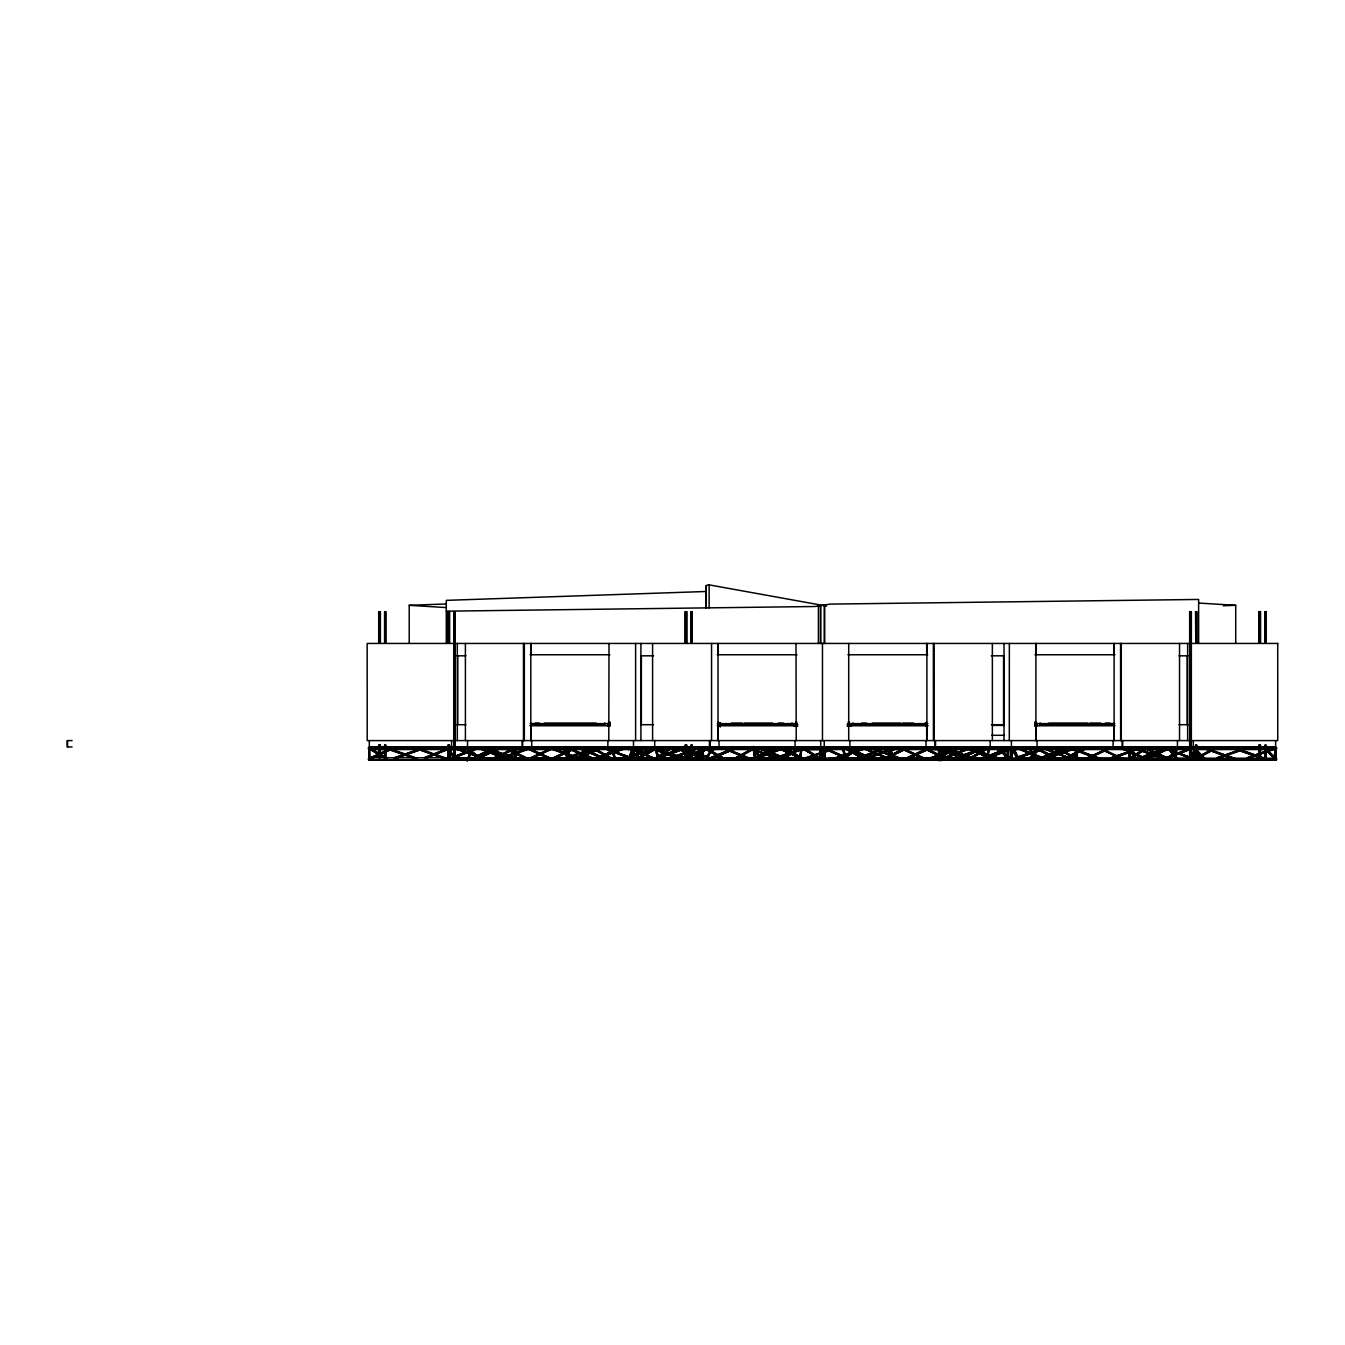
<?xml version="1.0" encoding="UTF-8"?>
<svg xmlns="http://www.w3.org/2000/svg" width="1345" height="1345" viewBox="0 0 1345 1345"><rect width="100%" height="100%" fill="white"/><g stroke="black" fill="none" stroke-linecap="round" stroke-linejoin="round"><path stroke-width="1.5" d="M450.474 748.358L450.34 758.597L450.34 748.005L449.196 748.358M1191.384 747.786L1191.704 748.93L1191.384 747.786L1166.216 757.638M476.483 748.93L475.962 747.803L476.382 748.93L453.87 758.008M1198.445 759.69L1198.412 758.227M1198.445 749.081L1198.412 747.635M446.523 749.081L446.473 747.635M493.127 748.93L492.556 747.786L492.842 748.93M1016.551 757.538C1005.623 726.434 1012.886 782.773 1011.238 747.786C1015.189 782.992 1004.026 725.258 1018.753 758.614M1011.759 747.786C1013.592 783.58 1007.254 723.156 1017.593 758.95M1012.062 748.005L1011.944 759.303L1011.944 748.005L1011.558 748.93M1269.932 748.358L1269.949 749.081M561.823 749.081L568.498 749.535L569.103 747.635C562.109 744.054 557.839 751.603 567.119 749.081L567.119 747.635M755.705 749.535L756.394 747.635C751.721 744.172 744.441 750.359 752.544 749.232M895.904 747.635L889.23 747.181L888.524 749.081C895.518 752.679 899.973 745.164 890.609 747.635L890.844 748.358M888.608 759.69L895.938 760.127L896.005 758.95M1075.815 749.081C1082.826 752.679 1087.096 745.113 1077.799 747.635L1077.799 749.081M1076.303 760.127L1075.58 758.95L1083.129 760.127L1083.196 758.95M720.18 722.753L720.247 727.04M1122.94 749.081L1122.907 747.181M1122.94 759.69C1122.487 757.033 1123.041 760.177 1122.991 758.95L1099.453 748.711M628.384 758.008L605.048 748.358L632.789 758.395L632.284 759.303M605.452 747.786L605.031 748.93M708.832 758.95L708.781 760.127L703.637 758.95M1051.874 756.882L1035.65 748.005L1056.06 757.504M637.126 747.181L636.521 748.711L637.042 747.803L652.308 758.412M637.126 749.535L636.269 748.358L637.345 747.803L637.009 748.913M642.708 747.635L642.708 749.081M642.876 749.081L642.876 747.635M1002.042 747.635L1002.042 749.081M1002.21 749.081L1002.21 747.635M1011.81 747.181L1017.896 747.635L1017.728 749.081L1011.053 749.535L1010.431 747.635C1017.476 744.054 1021.83 751.603 1012.432 749.081L1012.432 747.635M1017.913 758.95L1017.846 760.127L1012.667 758.95M521.658 758.95L521.574 760.127L516.43 758.95M1083.7 749.535L1083.633 747.181L1083.633 749.535M1083.767 748.358L1083.582 749.081M1083.767 758.95L1083.7 760.127M714.851 758.95L714.767 760.127L707.47 758.95M896.745 758.95L896.644 760.127L896.224 758.95M935.918 758.95L935.33 760.127L935.481 757.773M748.476 758.95L748.375 760.127L748.173 758.95M720.012 724.518L720.096 723.173M522.146 760.127C521.709 755.201 522.986 761.673 521.81 758.95M829.226 747.635L829.226 749.081M829.226 759.69L829.226 758.227L1011.457 758.227M829.546 749.081L829.546 747.635M1189.787 747.635L1189.787 749.081M1190.106 749.081L1190.106 747.635M642.019 747.635L642.019 749.081M642.338 749.081L642.338 747.635M1016.416 747.635L1016.416 749.081M1016.736 749.081L1016.736 747.635M1016.416 759.69L1016.416 758.227L1276.758 758.95L1275.901 760.127L369.152 760.127L368.295 758.95L369.152 757.773L1276.523 758.227M628.636 747.181L628.636 749.535M628.518 749.081L628.518 747.635M628.518 759.69L628.518 758.227M714.632 749.081C712.329 751.25 701.619 748.526 707.251 747.635L707.47 748.358M685.967 745.046L685.967 757.538L705.604 747.803L705.974 749.535L705.099 748.358L705.923 747.181L706.646 749.535M714.632 759.69L705.923 760.127L706.125 758.95M930.286 747.635L939.012 747.181L939.6 749.081L930.236 749.535M939.096 749.535L939.096 747.181L939.836 748.358M939.096 760.127L939.23 758.95M1145.436 748.93L1146.007 747.786L1146.226 748.913M1129.733 758.395L1145.906 747.803L1145.688 748.93M1170.621 757.79L1177.901 748.005L1168.418 759.303M705.906 608.125L706.276 585.495L709.134 584.873L826.553 606.074M799.468 748.358L800.494 748.358M973.309 757.403L987.549 748.005L969.19 758.378M701.855 757.185L702.191 751.889M701.855 758.597L703.25 747.786L702.998 757.538M702.174 758.378L702.863 747.786M702.561 758.378L702.544 747.181M702.88 758.597L703.569 748.005M848.359 748.711L871.678 759.521L848.392 748.358L872.232 758.395L871.913 759.521M871.543 759.303L872.232 758.395M901.251 748.93L901.806 747.786L901.486 748.93M561.369 758.95L561.184 760.127M1274.253 758.597C1276.842 724.736 1276.17 783.059 1275.833 747.786L1247.269 757.689M1274.404 757.538L1275.43 747.786L1274.724 757.756M1275.11 756.613L1275.817 747.786L1275.548 757.185M1275.43 756.832L1276.136 748.005L1275.699 759.505L1264.317 748.358L1265.174 747.803L1264.956 748.913M574.18 747.803L574.517 748.913L574.18 747.803L553.888 757.521M451.853 757.773L451.701 760.127L452.458 758.227M775.14 758.109L749.972 748.358L779.394 758.597L779.024 759.521L749.871 748.711M750.325 747.786L749.922 748.93M1193.065 760.127L1193.234 757.773L1192.46 759.69M1193.671 758.95L1193.435 760.127M906.227 748.913L905.706 748.358M516.194 747.635L516.194 749.081L521.641 749.081L521.641 747.635L515.589 747.181L514.967 758.412L514.967 747.786L515.808 757.185M515.471 748.913L516.346 747.82L515.354 758.412L515.37 747.786M515.538 757.723L516.346 747.82M516.665 748.022L515.673 758.614L515.69 748.005L514.647 758.614L514.664 748.005L515.808 748.358M527.375 748.93L527.929 747.786L527.593 748.93M527.711 747.786L551.131 758.395L550.794 759.521M708.781 749.535L708.781 747.181M996.174 748.358L1011.524 759.269L996.763 747.854L996.124 748.862M1011.944 758.597L996.628 747.854M1057.271 748.913L1057.893 747.803L1057.523 748.913M1215.695 748.896L1215.056 747.82L1215.561 748.896M601.131 757.891L580.25 748.93L580.805 747.786L580.452 748.93M580.132 748.711L605.553 758.95L580.586 747.786M802.713 748.913L803.352 747.803L820.921 759.303L802.965 748.913L803.352 747.803M387.242 758.412L369.623 747.803L368.664 748.358L387.141 759.303L368.849 748.694L369.925 748.358M480.014 748.711L506.056 758.95L480.115 748.93L480.669 747.786L480.316 748.93M1061.121 747.635L1061.121 749.081M1061.878 749.081L1061.878 747.635M1061.121 758.227L1061.121 759.69M607.469 747.635L607.469 749.081M608.243 749.081L608.243 747.635M608.243 759.69L608.243 758.227M662.278 747.635L662.278 749.081M663.051 749.081L663.051 747.635M474.936 747.635L474.936 749.081M475.726 749.081L475.726 747.635L453.063 747.181L453.063 749.535M778.906 748.93L779.461 747.786L779.108 748.93M795.45 749.081L795.45 747.635M795.45 759.69L795.45 758.227M778.789 748.711L802.965 759.521L803.318 758.395L802.746 759.521M849.468 747.635L849.468 749.081M850.259 749.081L850.259 747.635M849.468 758.227L849.468 759.69M857.74 748.93L857.202 747.786L845.736 756.243M982.657 749.081L982.657 747.635M1036.676 747.635L1036.676 749.081M1037.466 749.081L1037.466 747.635M1036.676 758.227L1036.676 759.69M670.482 748.93L669.928 747.786L655.553 758.378L655.755 759.521M601.703 757.42L615.186 748.005L602.493 758.345M986.692 758.597L988.894 747.786L988.104 757.185M987.011 758.378L988.508 747.786M987.28 757.756L988.188 748.005M987.398 758.378L988.894 747.786M987.718 758.597L989.214 748.005M799.468 758.597L800.746 749.77M799.771 758.378L801.721 747.786L800.763 757.538M800.174 758.378L801.721 747.786M800.494 758.597L802.04 748.005M723.879 748.93L724.417 747.786L724.064 748.93M723.795 748.711L750.006 759.521L750.359 758.378L749.821 759.521M755.84 758.244L781.949 747.786L782.151 748.711M935.565 749.535L935.75 747.635M935.565 760.127L935.565 757.773M748.375 749.535L748.139 747.181M531.191 747.635L531.191 749.081M532.216 749.081L532.216 747.635M531.191 759.69L531.191 758.227L552.745 748.358L552.072 747.786L552.391 748.93M551.114 749.081L551.114 747.635M552.122 749.081L552.122 747.635M738.321 747.635L738.321 749.081M739.33 749.081L739.33 747.635M906.614 749.081L906.614 747.635M925.511 747.635L925.511 749.081M926.537 749.081L926.537 747.635M926.537 759.69L926.537 758.227M1112.584 747.635L1112.584 749.081M1113.593 749.081L1113.593 747.635M1113.593 759.69L1113.593 758.227M718.533 747.635L718.533 749.081M719.558 749.081L719.558 747.635M718.533 759.69L718.533 758.227L819.374 758.227L818.769 760.127M1092.796 747.635L1092.796 749.081M1093.821 749.081L1093.821 747.635M369.892 757.773L369.337 759.69L370.766 758.95M392.79 748.913L392.202 747.803L392.639 748.913M759.152 748.711L759.757 747.786L759.387 748.93L780.302 757.252M946.342 748.93L946.863 747.786L946.51 748.93M946.275 748.711L973.73 758.95L946.493 748.005M676.905 749.081L676.905 747.635L705.436 758.378M678.014 749.081L678.014 747.635M676.905 758.227L676.905 759.69M1043.955 748.711L1044.544 747.786L1071.461 758.95L1044.006 748.93M567.876 748.93L568.262 747.786L591.632 757.571M567.523 748.358L568.431 747.786L567.523 753.654M885.817 758.008L863.709 748.358L888.087 757.857M1039.13 748.358L1040.324 748.358M597.735 749.081L597.735 747.635M522.263 749.535L522.398 747.181M550.862 748.93L551.299 747.786L580.586 758.95L550.862 748.93L551.265 747.786M580.3 759.521L580.737 758.378M671.458 747.635L671.458 749.081M672.803 749.081L672.803 747.635M712.514 748.913L712.379 747.803L712.884 748.913M1083.532 748.358L1083.7 747.181M1085.18 758.95L1084.608 760.127M561.504 758.95L560.932 760.127L560.815 758.95M748.375 760.127L748.711 758.95M896.375 747.635L896.56 749.535M897.888 758.95L897.317 760.127M1177.564 747.786L1177.312 748.93M531.544 723.627L604.779 724.4L604.779 722.87M719.205 722.87L719.205 724.4L791.986 724.4L791.986 722.87M1165.88 748.358L1193.519 758.614L1193.133 759.521L1167.46 749.417M1193.099 759.521L1193.57 758.395M944.207 757.638L969.358 747.786L969.745 748.93L969.207 747.786L997.822 757.723M1073.663 758.63L1075.815 749.804M1073.966 758.429L1076.101 749.602M1074.352 758.429L1076.925 747.837L1077.412 757.185M1074.689 758.63L1076.538 747.837M1075.176 757.504L1077.261 748.039L1077.295 758.597M941.92 757.185L942.744 747.786L943.198 757.185M702.224 748.913L702.124 747.803L702.611 748.913M1018.014 748.358L1044.14 759.521L1018.014 748.358L1044.544 758.395L1044.241 759.521M1018.064 748.93L1018.484 747.803M628.149 747.635L628.149 749.081M629.948 758.95L629.258 760.127M1071.444 747.786L1071.04 748.93L1071.444 747.786L1100.059 758.378L1099.672 759.521M852.949 722.87L852.949 724.4L925.73 724.4L925.73 722.87M1040.139 722.87L1040.139 724.4L1113.391 723.627M1121.915 749.535L1121.915 747.181L1145.94 758.614L1145.503 759.505L1122.419 748.913L1122.419 747.181M1145.452 759.505L1145.99 758.412M703.401 758.429L685.681 748.039L685.261 748.879L700.98 758.412M824.754 758.614L820.5 747.786L823.997 759.505L824.031 747.786L824.082 748.913L824.384 747.803L848.93 758.395L848.51 759.521M449.499 749.535L449.499 747.181M450.155 749.535L450.155 747.181M450.155 760.127L450.878 758.95M1194.78 749.535L1194.78 747.181M1196.159 758.95L1195.419 760.127M633.293 748.93C630.872 781.546 638.253 724.686 629.107 758.395M472.801 747.786C458.981 781.058 475.104 740.792 472.482 748.93M473.137 748.005L472.868 748.93M569.456 758.95L568.666 760.127M702.544 749.535L703.116 747.635M703.317 758.95L702.544 760.127M1274.623 749.535L1274.623 747.181M1275.867 747.635L1275.312 749.535L1274.589 747.786M1275.312 757.773L1275.867 759.69L1274.287 758.95M369.152 749.535L368.295 748.358L369.152 747.181L1275.901 747.181L1276.758 748.358L1275.901 749.535L369.892 749.535L369.892 747.181L371.371 748.358L370.598 749.535M371.371 758.95L370.598 760.127M657.655 747.635L657.655 749.081M659.504 749.081L659.504 747.635M657.655 758.227L657.655 759.69M515.421 749.535L515.992 747.635M516.211 758.95L515.421 760.127M890.625 758.95L889.818 760.127M965.576 757.638L942.946 749.686L943.03 747.181L936.254 747.635M943.602 759.69L943.82 758.95C943.837 761.001 936.389 761.337 936.086 758.95M1077.816 758.95L1077.026 760.127M1131.027 758.95L1130.22 760.127M561.184 749.535L561.184 747.181M937.448 758.95L938.961 760.127L939.836 758.95M450.508 747.635L450.037 748.93L449.6 747.803L424.364 757.638M628.132 758.21L654.527 748.93L654.696 747.635M656.646 749.081L656.646 747.635M654.696 758.227L654.696 759.69M1194.427 749.081L1194.427 747.635M1194.78 760.127L1194.646 758.95M452.307 747.181L452.307 749.535L470.817 749.165M453.063 760.127L453.887 758.95M871.745 748.93L872.165 747.786L901.537 758.95L871.745 748.93L872.148 747.786M514.832 747.181L513.975 748.358L514.832 749.535L521.457 749.081M569.338 758.95L568.498 760.127L561.722 758.95M702.023 747.181L701.855 749.535M703.401 747.635L703.401 749.081L706.982 749.384M942.895 749.535L943.753 748.358L942.895 747.181M1130.708 749.081L1130.103 747.181L1123.462 747.635M1130.103 760.127L1130.943 758.95M632.705 757.185L631.898 748.358L632.822 747.181M632.503 747.635L632.503 749.081M634.218 749.081L633.596 747.181M634.487 749.081L634.487 747.635M636.034 747.635L636.034 749.081M634.218 759.69L633.596 757.773M634.487 759.69L634.487 758.227M638.034 749.081L638.034 747.635M638.74 758.95L637.883 760.127M821.072 757.773L821.929 758.95L821.072 760.127M823.846 760.127L822.989 758.95L823.846 757.773M824.35 760.127L823.493 758.95L824.35 757.773M825.46 758.95L824.603 760.127M825.964 758.95L825.107 760.127M924.62 748.694L925.242 747.803L924.755 748.913L946.813 758.95L925.125 747.803M946.914 758.412L946.292 759.505L924.637 748.913M1006.901 747.635L1006.901 749.081M1008.666 758.95L1007.809 760.127M1013.138 758.95L1012.281 760.127M1195.839 758.95L1194.982 760.127M527.946 758.412L527.475 759.505L505.434 748.913L506.023 747.803L505.552 748.913M1191.502 757.185L1194.579 748.005L1196.159 748.358L1195.419 747.181M1191.636 757.538L1194.881 747.786L1194.579 758.597M1191.956 757.756L1195.722 748.358L1194.982 747.181M1192.628 756.832L1194.999 749.77M1192.342 757.756L1195.318 748.93M416.9 748.93L417.286 747.786L416.9 748.93L445.161 758.866M416.967 748.711L447.044 759.521L447.448 758.378M1010.801 758.95L1011.238 758.378M514.53 757.185L514.664 748.005M568.347 757.756L568.347 747.786L568.347 748.93M632.738 747.786L633.697 759.521L632.738 747.786L632.335 748.93M824.72 759.303L824.418 747.786L824.418 748.93M821.207 759.303C821.408 734.992 820.887 756.327 820.887 758.378M824.031 759.521L820.921 747.803M889.768 747.786L888.944 757.185M937.213 757.756L942.357 747.786L942.357 758.378M1008.531 748.358L1007.64 747.803L1007.708 748.93M1129.128 757.185L1129.565 747.786L1136.206 758.647M416.9 759.521L417.286 758.378L387.125 747.786L386.721 748.93L416.967 759.303M456.039 747.786L455.636 748.93L482.031 758.21M655.234 748.93L655.637 747.786L656.696 748.358M682.672 747.786L682.268 748.93L686.034 750.258M723.829 759.488L724.467 758.429L723.879 759.488L704.931 748.694L705.604 747.803L724.467 758.429M884.169 748.93L883.631 747.786L884.001 748.93M938.978 748.93L939.382 747.786L965.777 757.067M1204.347 748.93L1204.75 747.786L1234.929 758.378L1234.525 759.521L1204.431 748.711M696.71 748.93L696.34 747.786L696.895 748.93L674.249 758.008M943.518 749.081L936.103 749.081L936.507 747.786L964.55 757.723M629.225 757.538L633.176 748.358M632.352 747.786L633.68 759.521L633.697 747.786M753.099 748.358L754.377 748.358M600.912 748.93L600.374 747.786L600.727 748.93L578.384 758.008M901.318 759.521L901.722 758.378M1193.435 749.535L1193.435 747.181M451.483 747.181L451.483 749.535M658.831 759.303C649.198 724.383 663.253 782.454 656.041 747.786L638.471 757.437M843.231 748.93L842.861 747.786L844.458 755.991M612.21 748.93L611.857 747.786L614.127 757.756M628.804 748.711L629.174 747.803L655.435 758.95L628.804 748.711L629.174 747.803M1164.636 748.93L1164.266 747.786L1164.82 748.93L1142.611 758.008M939.651 748.358L938.507 748.055L938.827 748.862M754.73 748.358L755.89 748.005L760.009 758.614M705.923 747.181L685.95 757.739M939.197 749.081L937.684 749.081L937.684 747.635L930.152 747.181L930.101 749.081L938.272 749.535M939.197 759.69L938.81 758.95M1034.271 757.538L1029.06 747.786L1029.345 748.93M563.605 748.913L564.076 747.803L568.683 758.614M889.381 758.378L889.381 747.786L893.383 757.756M628.418 758.614L633.276 747.786M629.443 758.614L633.983 748.005L634.016 759.303L633.058 748.005L632.974 759.303L632.032 748.005M630.233 757.538L634.117 748.358M1168.132 748.358L1177.194 759.521L1168.217 748.711L1169.276 748.005L1177.884 759.303L1168.284 748.005M1169.276 748.005L1168.637 748.711L1168.586 747.786L1177.884 759.303M467.337 758.95L472.414 747.786M467.488 759.303L472.162 748.711M469.27 757.538L473.272 748.358M734.269 748.005L734.925 748.93L713.153 758.008L734.723 748.93L734.269 748.005L710.698 757.84M705.318 758.378L704.931 759.521L676.585 748.711M478.568 758.193C475.743 758.664 466.059 744.474 468.06 748.93M480.905 758.597L480.131 759.521M1006.817 758.008L999.066 748.022L1006.447 758.008M1017.846 758.21L1044.241 748.93L1044.544 747.786M1071.528 758.597L1070.923 759.521M446.977 748.913L447.515 747.803L447.347 748.913M446.809 748.022L455.938 759.521L456.375 758.614M451.113 760.127L451.264 758.95M1193.822 747.181L1194.226 749.535M786.052 748.93L786.59 747.786L801.805 758.378M972.923 748.358L973.73 747.786L989.096 759.303L973.192 748.93M973.528 748.93L973.73 747.786M1109.81 748.93L1109.238 747.786L1109.591 748.93M593.01 748.93L593.565 747.786L593.313 748.93M657.839 748.711L676.585 759.521L657.991 748.005L677.14 758.378M676.384 759.303L657.991 748.005M845.215 748.93L845.77 747.786L845.517 748.93M1145.94 748.913L1145.755 747.786L1169.175 758.597M1122.957 747.803L1122.47 748.913M1265.275 748.694C1278.086 760.463 1276.371 765.086 1275.43 747.786M1202.867 758.193C1200.009 758.445 1191.72 744.592 1193.402 748.913M696.088 758.614L702.124 747.803M698.072 755.772L701.905 748.711M696.76 758.395L702.51 747.803M698.055 756.848L702.847 748.005M698.189 757.185L702.998 748.358M1063.962 748.93L1063.643 747.786L1064.198 748.93L1043.72 757.891M935.784 758.614L942.307 747.803M936.456 758.395L942.694 747.803L937.599 757.756M936.776 758.614L943.03 748.005L943.064 758.597M688.371 757.739L706.209 748.913L705.503 747.837L704.914 748.896L724.03 759.286M499.886 748.93L499.331 747.786L499.651 748.93M1133.364 755.924L1129.699 747.854M1135.247 758.647L1130.304 748.055M965.34 755.352L982.203 748.358L964.264 757.084M929.328 748.93L928.773 747.786L929.092 748.93M705.368 758.614L712.379 747.803M706.024 758.395L712.749 747.803M706.36 758.614L713.085 748.022M707.285 757.739L713.237 748.358M1147.268 757.79L1169.276 748.358L1149.487 757.891M939.348 759.505L939.062 759.505M953.874 748.896L953.218 747.82L953.588 748.896M1168.334 758.597L1176.909 748.005M1168.62 758.378L1177.194 747.786M1169.326 758.597L1177.901 748.005M1170.335 758.008L1178.052 748.358M1044.544 758.395L1044.006 759.521L1017.93 748.711M709.807 747.181L709.807 749.535M710.311 749.535L710.311 747.181M710.311 760.127L710.311 757.773M1084.104 747.181L1084.608 749.535M522.902 749.535L522.902 747.181M522.902 760.127L522.902 757.773M560.411 747.181L560.411 749.535M747.618 747.181L747.618 749.535M897.317 749.535L897.317 747.181M934.825 747.181L934.825 749.535M934.825 757.773L934.825 760.127M986.944 747.786L987.18 748.93M863.877 748.93L864.263 747.786L835.783 757.723M1028.959 758.378L1039.466 747.786M1029.312 758.378L1039.836 747.786M1030.085 757.992L1038.844 749.333M1031.716 756.882L1038.29 750.258M1030.774 758.193L1038.996 749.686M1099.706 748.022L1099.706 748.913M629.258 749.535L629.258 747.181M669.928 747.786L670.129 748.93M857.202 747.786L857.387 748.93M614.53 747.786L614.715 748.93M719.609 724.4L719.609 722.87M925.31 722.87L925.31 724.4M848.745 748.93L849.065 747.786M709.773 749.535L709.773 747.181M709.773 760.127L709.773 757.773M701.855 747.181L701.417 749.081M567.977 747.181L567.977 749.535M568.666 749.535L568.666 747.181M1035.902 748.93L1036.188 747.786M514.698 747.181L514.698 749.535M755.1 747.181L736.102 757.454M755.823 760.127L756.613 758.95L755.705 760.127L748.93 758.95M942.307 747.181L942.307 749.535M1076.303 747.181L1075.512 748.358L1076.437 747.181L1083.112 747.635M1077.026 749.535L1077.026 747.181M1129.514 747.181L1129.514 749.535M1130.22 749.535L1130.22 747.181M369.236 748.913L369.623 747.803M601.652 757.773L614.867 747.786M604.191 756.243L615.186 748.005M601.82 758.126L614.396 748.711M602.728 758.126L615.354 748.358M820.753 758.412C819.475 764.397 820.786 731.848 820.063 757.185M818.769 749.535L818.769 747.181M655.906 758.378L670.281 747.786M657.033 758.126L670.6 748.005M657.974 757.773L670.768 748.358M657.352 758.345L670.718 748.711M844.727 757.201L857.538 747.786M845.03 757.42L857.858 748.005M845.198 757.773L858.026 748.358M845.164 758.126L857.975 748.711M658.344 748.93L658.596 747.786M889.23 747.181L888.608 749.081M938.692 758.412L953.218 747.82M941.786 756.596L953.084 748.358M941.988 756.932L953.286 748.694M942.711 756.596L954.009 748.358M942.29 757.151L954.025 748.694M820.315 747.181L819.458 748.358L820.315 749.535M823.846 747.181L822.989 748.358L823.846 749.535M821.072 749.535L821.929 748.358L821.072 747.181M824.35 747.181L823.493 748.358L824.35 749.535M824.603 749.535L825.46 748.358L824.603 747.181M825.107 749.535L825.964 748.358L825.107 747.181M1007.052 747.181L1006.194 748.358L1007.052 749.535M1011.524 747.181L1010.667 748.358L1011.524 749.535M1012.281 749.535L1013.138 748.358L1012.281 747.181M1011.053 757.773L1010.196 758.95L1011.053 760.127L1017.694 758.95M1011.524 757.773L1010.667 758.95L1011.524 760.127M1194.226 747.181L1204.834 758.395L1204.263 759.505M786.388 748.93L786.59 747.786M801.317 747.786L801.351 748.93M1018.081 758.395L1011.289 747.803L1016.837 757.756M369.102 758.378L369.102 759.521L369.102 747.786M1129.951 748.93L1129.951 747.786L1129.951 758.378M633.31 758.378L605.351 748.358M656.007 748.93L655.973 748.358M755.52 748.93L755.89 748.005M1129.447 758.395L1145.621 747.803M1130.91 757.891L1146.209 748.022M1131.095 758.244L1145.637 748.694M1131.834 757.891L1146.394 748.358M1131.851 758.244L1146.411 748.694M969.51 758.378L987.247 747.786M970.737 757.891L987.549 748.005M970.905 758.244L987.718 748.358M971.746 758.244L987.701 748.711M781.933 758.378L799.703 747.786M782.235 758.378L800.023 747.786M783.479 757.891L797.703 749.417M783.647 758.244L797.871 749.77M784.488 757.891L798.711 749.417M784.471 758.244L798.695 749.77M1136.037 759.269L1135.096 759.269M638.371 757.655L656.242 747.803M638.421 757.992L656.511 748.022M639.144 757.992L654.948 749.316M638.606 758.328L654.41 749.669M639.211 758.328L654.998 749.669M736.152 757.655L752.326 748.997M736.303 757.992L752.528 749.316M752.494 749.653L736.505 758.328L752.679 749.653M755.251 757.454L773.644 748.022L774.031 748.896L757.638 757.571M755.335 757.655L773.644 748.022L774.064 748.896M755.486 757.992L773.711 748.358L766.549 752.208M755.621 757.992L762.918 754.141M755.671 758.328L773.997 748.694M472.364 758.378L492.842 747.786M474.012 757.992L493.127 748.005M474.18 758.345L493.312 748.358M474.936 758.345L493.312 748.711M1196.63 757.454L1215.207 747.82M1215.409 748.022L1196.596 757.655L1196.529 745.046M1196.714 757.992L1215.157 748.358M1196.915 758.328L1215.611 748.358M1197.285 758.328L1215.729 748.694M686.337 757.739L705.671 748.358M686.522 758.076L706.142 748.358M688.405 757.538L706.243 748.694M1065.442 757.739L1074.605 753.116M1078.135 751.552L1085.869 748.358L1067.745 757.739M1065.711 757.739L1074.789 753.318M1078.421 751.552L1085.684 748.022M1065.559 758.076L1085.869 748.358M1067.56 757.521L1085.987 748.694M553.871 757.739L574.382 748.022M553.972 758.076L574.567 748.358M557.822 756.647L563.32 753.99M566.985 752.225L574.332 748.694M556.326 757.739L574.668 748.694M885.43 757.521L905.757 747.803M885.413 757.739L905.958 748.022M885.514 758.076L903.874 749.249M885.952 758.076L904.059 749.585M887.734 757.739L904.412 749.585M889.701 756.865L904.378 749.787M494.405 757.504L515.085 747.803L515.976 748.896M494.859 757.723L515.32 748.005M495.044 758.076L515.505 748.358M496.658 757.756L515.555 748.711M1147.403 757.571L1168.586 747.786M1147.285 758.143L1169.091 748.005M1148.092 758.143L1169.276 748.358M1151.639 756.865L1169.293 748.711M907.421 757.571L928.773 747.786M907.287 757.79L929.008 747.786M907.303 758.143L929.277 748.005M908.094 758.143L927.663 749.182M909.893 757.672L927.697 749.535M909.758 757.891L927.546 749.737M370.783 757.588L392.353 747.803M370.749 757.79L392.555 748.022M370.833 758.143L388.688 749.989M371.321 758.143L390.655 749.518M373.153 757.891L391.042 749.518M530.552 757.79L552.307 747.786M530.569 758.143L552.56 748.005M532.788 757.891L552.761 748.711M967.761 754.528L974.906 751.267M963.592 756.512L977.849 749.989M963.76 756.865L979.816 749.535M964.012 757.084L982.237 748.711M481.207 756.159L499.567 747.786M480.047 756.966L499.819 748.005M480.215 757.319L500.004 748.358M480.115 757.891L500.021 748.711M659.689 756.764L680.335 748.358M661.975 756.159L680.166 748.005M661.437 756.512L666.885 754.057M670.533 752.443L675.98 749.989M661.605 756.865L678.519 749.182M661.858 757.084L678.553 749.518M1087.13 757.79L1109.457 747.786M1087.685 757.79L1109.692 748.005M1087.18 758.143L1090.845 756.512M1094.511 754.881L1103.69 750.813M1087.87 758.143L1109.877 748.358M1089.433 757.891L1109.911 748.711M1041.299 757.571L1063.643 747.786M1041.181 757.79L1063.508 748.005M1041.215 758.143L1064.114 748.005M1041.955 758.143L1064.282 748.358M1043.838 757.672L1064.315 748.711M710.799 757.622L734.572 747.786M734.32 748.358L710.748 758.193L531.191 758.227M711.387 758.193L734.488 748.711M1140.392 757.622L1164.467 747.786M1140.627 757.84L1164.686 748.005M1142.023 757.437L1164.232 748.358M1140.795 758.193L1164.854 748.358M1142.426 758.008L1164.904 748.711M983.414 757.638L1008.061 748.358L991.299 755.167M983.414 757.857L1007.909 748.005M983.514 758.193L987.23 756.68M990.962 755.167L1007.64 747.803L1007.708 755.991M991.13 755.52L1008.162 748.711M991.299 755.739L1007.724 748.358M575.963 757.622L594.927 750.056M575.879 757.84L600.778 748.005M575.929 758.193L600.358 748.358M576.534 758.193L600.946 748.358M578.199 758.008L600.996 748.711M451.466 757.638L476.063 747.803M451.466 757.857L476.231 748.005M451.567 758.193L470.414 750.628M451.701 757.773L476.399 748.358M453.87 757.79L476.5 748.711M673.711 756.865L696.525 747.786M673.626 757.084L696.744 748.005M675.577 756.68L696.323 748.358M672.382 758.193L696.912 748.358M674.333 757.79L696.962 748.711M859.27 757.622L883.816 747.786M859.472 757.84L884.035 748.005M866.617 755.167L876.066 751.384M859.64 758.193L884.186 748.358M861.338 758.008L884.253 748.711M944.156 757.84L969.56 748.005M944.224 758.193L969.224 748.358M944.728 758.193L969.728 748.358M946.51 758.008L969.795 748.711M1166.216 757.857L1191.535 748.005M1166.317 758.193L1191.704 748.358M1168.401 757.79L1191.535 748.711M1170.486 757.252L1191.788 748.711M424.448 757.857L449.617 747.803M424.566 758.193L449.852 748.358M426.651 757.79L449.718 748.005M426.752 758.008L449.987 748.711M755.755 757.891L782.084 747.786M761.707 755.772L782.252 748.005M759.74 757.185L782.504 748.711M759.908 757.403L782.471 748.93M1111.239 757.672L1138.744 748.358L1111.575 758.244M1111.256 757.891L1138.593 748.005M1111.357 758.244L1126.875 752.595M1130.758 751.183L1138.391 747.786M1113.441 757.891L1138.845 748.711M1113.576 758.109L1138.862 748.93M1247.319 757.891L1274.69 748.005M1247.437 758.244L1274.841 748.358M1249.522 757.891L1275.447 748.93M691.515 754.141L681.696 757.672L655.435 748.358M695.365 752.729C703.721 748.476 720.264 744.962 699.719 752.46M681.73 757.891L691.498 754.36M697.349 752.242L709.202 748.005M681.848 758.244L691.599 754.713M697.45 752.595L709.487 748.93M689.935 755.772L683.933 757.891L655.553 748.005M699.551 752.242L709.454 748.711M684.117 758.109L689.968 755.991M501.366 757.672L528.988 747.786L529.375 748.93L503.753 758.109M501.45 757.891L528.972 747.786M501.567 758.244L529.207 748.358M503.669 757.891L529.039 748.005M930.807 757.672L946.594 752.023M950.545 750.611L958.43 747.786L958.834 748.93L933.195 758.109M930.891 757.891L946.678 752.242M950.629 750.829L958.514 748.005L958.834 748.93M931.009 758.244L946.813 752.595M950.747 751.183L958.632 748.358M933.111 757.891L958.766 748.711M394.169 757.723L422.649 748.358M394.253 757.941L422.532 748.005M396.254 757.638L420.766 749.014M396.388 757.992L420.901 749.367M396.456 758.21L420.968 749.585M565.589 757.941L593.801 747.786L594.204 748.93L567.809 758.21M594.002 748.358L567.607 757.638L567.64 748.005M567.725 757.992L594.12 748.711M595.684 757.723L623.962 747.786L624.366 748.93L597.97 758.21M595.768 757.941L624.046 748.005M597.768 757.638L624.164 748.358M597.886 757.992L624.282 748.711M627.728 757.067L654.124 747.786L654.527 748.93M627.812 757.285L654.208 748.005M627.93 757.638L654.326 748.358M628.065 757.992L654.46 748.711M656.024 757.723L684.37 748.005M659.991 756.966L684.504 748.358M660.109 757.319L684.622 748.711M660.193 757.538L684.706 748.93L684.302 747.786M775.46 757.723L803.738 747.786L804.142 748.93L777.746 758.21M775.527 757.941L803.806 748.005M777.544 757.638L803.94 748.358M777.662 757.992L804.058 748.711M805.621 757.723L833.984 748.005M807.706 757.638L834.102 748.358M807.824 757.992L834.219 748.711M807.908 758.21L834.303 748.93L833.9 747.786M835.867 757.941L864.146 748.005M837.868 757.638L864.263 748.358M838.002 757.992L864.398 748.711M838.069 758.21L864.465 748.93L864.062 747.786M867.844 757.067L894.24 747.786L894.627 748.93L868.231 758.21M867.912 757.285L894.307 748.005M868.046 757.638L894.442 748.358M868.164 757.992L894.56 748.711M955.219 757.723L983.514 747.786L983.834 748.711L961.204 756.663M955.303 757.941L983.582 748.005M957.321 757.638L983.699 748.358M961.288 756.882L983.901 748.93M985.397 757.723L1013.676 747.786L1014.08 748.93M985.465 757.941L1013.743 748.005M991.248 756.31L1013.878 748.358M991.45 756.882L1013.995 748.711M1015.559 757.723L1043.838 747.786L1044.241 748.93M1015.643 757.941L1043.922 748.005M1017.644 757.638L1044.039 748.358L1071.461 758.95M1017.761 757.992L1044.157 748.711M1045.721 757.723L1074.083 748.005M1047.805 757.638L1073.999 747.786M1047.94 757.992L1074.336 748.711M1048.007 758.21L1074.403 748.93M1217.074 757.723L1245.352 747.786L1245.756 748.93L1219.276 757.992M1217.141 757.941L1245.42 748.005M1219.158 757.638L1245.554 748.358M446.288 611.168L814.936 606.511L830 604.107L1198.63 599.45L1198.63 643.448M706.175 747.635L709.084 747.181L709.084 749.535M561.739 747.635L567.741 747.181M748.93 747.635L754.932 747.181M891.987 749.384L895.989 749.081M889.986 760.127L895.989 759.69M1077.194 749.535L1083.196 749.081M1077.194 760.127L1083.196 759.69M521.457 759.69L514.832 760.127L513.975 758.95M702.023 749.535L707.016 749.199M708.68 759.69L702.023 760.127L701.182 758.95L701.855 760.127M514.21 747.635L521.641 747.635M701.417 747.635L708.714 747.181M1123.411 749.535L1128.892 749.199M1123.411 760.127L1130.708 759.69M705.318 747.635L714.699 747.181M930.236 760.127L939.6 759.69M409.216 643.448L409.216 605.317L446.288 603.955M1223.362 605.754L1235.719 605.317L1235.719 643.448M705.906 591.497L446.288 600.358L446.288 643.448M794.912 749.535L818.029 749.535M794.912 760.127L818.029 760.127M451.701 747.635L475.172 747.181M469.304 757.891L475.172 757.773M806.344 758.008L818.029 757.773L817.424 759.69M530.064 654.763L609.924 654.763M717.255 654.763L797.047 654.763M847.938 654.763L927.731 654.763M1035.011 654.763L1114.938 654.763M456.779 655.822L465.925 655.822M640.573 655.822L653.62 655.822M991.299 655.822L1004.345 655.822M1178.993 655.822L1188.123 655.822M535.209 723.156L539.429 723.156M544.221 723.156L596.255 723.156M731.411 723.156L742.356 723.156M744.34 723.156L772.602 723.156M778.234 723.156L783.446 723.156M861.472 723.156L866.701 723.156M872.317 723.156L900.578 723.156M902.562 723.156L913.507 723.156M1048.68 723.156L1087.786 723.156M1089.769 723.156L1100.714 723.156M1105.506 723.156L1109.726 723.156M530.149 723.627L609.924 723.627M717.322 723.627L797.131 723.627M848.107 723.627L927.815 723.627M1035.011 723.627L1114.786 723.627M531.662 724.114L605.082 724.114M718.869 724.114L792.289 724.114M852.646 724.114L926.049 724.114M1039.836 724.114L1113.256 724.114M456.779 724.703L465.925 724.703M640.573 724.703L653.62 724.703M793.651 724.703L797.837 724.703M847.081 724.703L851.284 724.703M991.299 724.703L1004.345 724.703M1178.993 724.703L1188.123 724.703M793.903 725.409L795.265 725.409M849.653 725.409L851.032 725.409M992.677 725.409L1004.496 725.409M529.913 725.762L609.907 725.762M717.255 725.762L797.047 725.762M847.938 725.762L928.218 725.762M1034.994 725.762L1115.022 725.762M793.651 726.283L797.837 726.283M847.081 726.283L851.284 726.283M991.652 735.295L1004.496 735.295M72.092 740.591L67.25 740.591L67.25 746.946L72.092 746.946M368.547 747.635L1276.523 747.635M1085.398 747.82L1085.886 748.913M448.776 748.358L1194.041 748.358M368.547 749.081L1276.523 749.081M451.853 758.227L522.348 758.227M821.022 758.412C819.677 747.063 819.038 743.012 823.695 759.303M988.978 758.378L988.44 759.521M451.92 758.95L522.381 758.95M531.073 758.95L628.569 758.95M633.142 758.95L705.604 758.95M718.415 758.95L795.551 758.95M819.609 758.95L821.929 758.95M829.192 758.95L926.655 758.95M935.38 758.95L1011.44 758.95M1016.383 758.95L1113.71 758.95M1122.823 758.95L1192.998 758.95M368.547 759.69L1276.523 759.69M795.214 747.181L819.374 747.635M795.214 757.773L818.769 757.773M453.668 749.081L475.474 749.535M453.668 759.69L475.474 760.127M706.646 747.181L714.834 747.635L714.767 749.535L707.251 749.081M938.272 760.127L930.067 758.95M1198.63 603.048L1235.719 605.317M409.216 605.317L446.288 607.57M749.014 749.081L752.359 749.316M1128.724 749.081L1128.724 747.635L1123.344 747.181L1123.294 749.081L1129.346 749.535M1123.277 758.95L1129.346 760.127M941.517 749.081L941.517 747.635L936.154 747.181L936.103 749.081L942.139 749.535M936.103 759.69L942.139 760.127M702.779 747.181L708.815 747.635M1234.844 748.005L1265.006 758.597M1234.727 748.358L1264.888 758.95M1234.592 748.711L1264.754 759.303M1204.683 748.005L1234.844 758.597M1204.548 748.358L1234.727 758.95M1162.164 757.285L1135.852 747.786L1135.449 748.93L1161.845 758.21M1135.651 748.358L1162.046 757.638M1135.516 748.711L1161.912 757.992M969.476 748.005L997.755 757.941M971.224 749.014L995.737 757.638M966.332 748.005L996.51 758.597M996.376 758.95L966.416 747.786L996.578 758.378L996.174 759.521L966.097 748.711M939.298 748.005L965.693 757.285M942.828 750.039L965.458 757.992M942.744 750.258L952.176 753.57M955.942 754.898L965.374 758.21M688.321 749.77L710.866 757.941M688.119 750.342L706.982 756.966M682.335 748.711L706.848 757.319M689.8 751.586L706.781 757.538M681.696 757.992L652.493 747.786L652.106 748.93L672.836 756.209M652.426 748.005L681.629 758.21M652.308 748.358L673.038 755.638M652.174 748.711L672.92 755.991M514.479 757.723L486.201 747.786L485.797 748.93L512.193 758.21M486.133 748.005L514.412 757.941M485.999 748.358L512.395 757.638M485.881 748.711L512.277 757.992M455.955 748.005L484.318 757.723M455.837 748.358L482.233 757.638M455.72 748.711L482.098 757.992M417.219 748.005L447.381 758.597M417.084 748.358L447.246 758.95M387.057 748.005L417.219 758.597M386.923 748.358L417.084 758.95M936.439 748.005L964.466 757.941M936.305 748.358L962.482 757.638M936.187 748.711L962.347 757.992M936.103 748.93L962.28 758.193M872.064 748.005L901.671 758.597M871.93 748.358L901.503 758.95M871.812 748.711L901.419 759.303M551.164 748.005L580.704 758.597M551.013 748.358L580.452 758.95M550.912 748.711L580.351 759.303M755.94 750.123L777.275 757.891M749.972 748.358L779.293 758.95M1071.192 748.005L1100.075 758.597M1071.023 748.358L1099.975 758.95M1071.192 748.711L1099.823 759.303M1070.939 748.711L1095.856 758.109M676.821 748.005L705.15 758.597M676.669 748.358L705.839 760.127L705.688 758.95M676.888 748.711L701.434 757.891L687.463 749.417M1165.896 748.005L1193.519 758.614M1167.578 749.064L1193.402 758.95M1169.393 750.123L1193.25 759.303M605.2 748.005L632.789 758.614M605.048 748.358L630.435 758.193M604.947 748.711L632.537 759.303M1044.174 748.005L1071.091 758.597M1044.376 748.711L1071.293 759.303M946.695 747.786L973.797 758.597M946.325 748.358L973.73 758.95M946.712 748.711L973.561 759.303M759.589 747.786L784.74 757.84M759.387 748.005L784.303 757.84M759.219 748.358L784.673 758.193M759.589 748.711L778.772 756.277M629.09 748.005L655.57 758.614M628.939 748.358L655.435 758.95M1018.182 748.005L1044.577 758.614M1018.417 748.358L1044.477 758.95M724.232 747.786L750.443 758.597M724.013 748.005L749.955 758.597M723.845 748.358L749.787 758.95M724.283 748.711L750.224 759.303M863.877 748.005L888.019 758.193M863.709 748.358L887.465 758.193M863.641 748.711L886.019 757.79M480.468 747.786L506.006 758.378M480.232 748.005L506.107 758.597M480.72 748.358L504.257 758.193M480.064 748.358L505.888 759.303M568.044 748.005L591.699 757.79M568.431 748.358L591.632 758.143M567.876 748.358L591.077 758.143M567.809 748.711L589.312 757.891M580.905 748.005L605.586 758.597M580.351 748.005L605.553 758.95M580.166 748.358L605.384 759.303M824.199 748.022L848.745 758.614M824.031 748.358L848.577 758.95M824.266 748.711L845.03 757.672M823.93 748.711L844.845 757.891M779.259 747.786L803.419 758.614M779.024 748.005L803.368 758.95M778.839 748.358L802.696 758.95M779.343 748.711L803.2 759.303M901.57 747.786L925.36 758.597M901.318 748.005L923.527 758.143M901.133 748.358L922.754 758.143M901.738 748.711L921.544 757.672M901.116 748.711L921.291 757.891M527.459 748.005L550.878 758.597M527.274 748.358L550.71 758.95M527.845 748.711L547.684 757.672M527.24 748.711L548.995 758.714M848.829 747.786L872.367 758.597M848.561 748.005L871.728 758.597M848.392 748.358L871.56 758.95M1145.503 748.005L1167.376 758.143M1145.318 748.358L1166.569 758.143M1145.301 748.711L1165.173 757.891M1122.789 748.022L1145.94 758.614M1122.772 748.358L1145.805 758.95M1122.604 748.358L1145.637 758.95M1122.47 748.694L1145.637 759.303M1099.941 747.803L1123.041 758.614M1099.537 748.358L1122.402 759.521M505.905 747.803L527.963 758.614M505.72 748.022L525.811 757.739M505.535 748.358L527.845 758.95M505.417 748.694L527.66 759.303M1035.919 747.786L1056.212 757.723M1035.65 748.005L1056.212 758.076M1035.482 748.358L1055.337 758.076M1035.465 748.711L1052.143 756.882M924.923 748.022L946.914 758.614M925.141 748.358L946.813 758.95M924.738 748.358L946.392 758.95M1122.823 758.227L1121.511 758.227L1121.915 760.127M1057.641 747.803L1075.462 757.655M1057.372 748.022L1075.428 757.992M1057.17 748.358L1075.243 758.345M1057.136 748.711L1074.588 758.345M705.301 748.039L724.4 758.63M705.268 748.358L724.232 758.95M705.099 748.358L724.064 758.95M593.263 747.786L612.311 758.378M592.977 748.005L610.815 757.992M593.616 748.711L610.647 758.345M592.792 748.358L609.84 757.992M592.809 748.711L609.857 758.345M845.467 747.786L864.263 758.378M845.988 748.358L862.801 757.992M845.164 748.005L861.977 757.638M844.996 748.358L862.633 758.345M845.013 748.711L861.826 758.345M658.293 747.786L676.838 758.378M657.823 748.358L676.367 758.95M803.099 747.803L821.156 758.614M802.814 748.022L821.106 758.95M802.612 748.358L820.921 759.303M802.578 748.694L820.063 758.95M387.377 758.614L369.354 747.803L369.488 759.521M369.085 748.022L387.343 758.95M368.883 748.358L387.141 759.303M685.681 748.039L701.602 757.571M685.479 748.358L701.233 758.21M685.311 748.677L701.048 758.412M1275.833 758.378L1264.821 747.803M637.664 748.358L637.227 758.378M973.393 747.786L989.214 758.597M973.091 748.005L989.264 758.95M973.83 748.711L989.096 759.303M972.956 748.711L986.742 758.345M637.345 747.803L652.611 758.412M636.74 748.022L649.383 756.596M637.311 748.694L649.198 756.949M636.555 748.358L648.895 757.151M636.538 748.694L648.593 757.151M786.253 747.786L801.469 758.378M785.951 748.005L800.225 758.126M785.783 748.358L799.3 757.773M785.816 748.711L799.905 758.345M996.41 748.055L1011.591 758.647M996.578 748.358L1010.078 757.773M996.023 748.677L1011.305 759.454L1011.238 747.786M1194.226 760.127L1193.368 758.95M1007.809 747.181L1008.666 748.358M1007.052 760.127L1006.194 758.95M820.315 760.127L819.458 758.95M637.883 747.181L638.74 748.358M632.822 749.535L631.982 748.358M637.126 760.127L636.269 758.95M632.822 760.127L631.982 758.95M756.31 747.635L756.546 748.358M1177.968 758.597L1176.909 759.303M1129.514 760.127L1128.707 758.95M942.307 760.127L941.5 758.95M889.818 747.181L890.625 748.358M755.1 760.127L754.31 758.95M514.698 760.127L513.908 758.95M455.299 759.303L446.641 748.358M1274.623 760.127L1273.833 758.95M567.977 760.127L567.203 758.95M370.598 747.181L371.371 748.358M709.084 760.127L708.327 758.95M467.875 747.786L480.653 758.378M467.556 748.005L479.98 758.597M467.387 748.358L478.938 758.193M449.499 760.127L448.776 758.95M1083.582 759.69L1083.633 760.127M627.964 758.95L628.636 760.127M1193.267 747.803L1204.498 758.395M1192.948 748.022L1203.54 757.975M1192.763 748.358L1203.22 758.193M1265.174 747.803L1276.153 758.614M1264.485 748.022L1275.228 758.614M1264.35 748.694L1275.346 759.505L1275.127 748.711M560.411 760.127L559.839 758.95M747.618 760.127L747.047 758.95M709.807 760.127L709.235 758.95M1168.99 747.786L1178.052 758.95M447.515 747.803L456.426 758.95M447.145 747.803L455.736 758.395M447.683 748.711L456.274 759.303M999.772 747.803L1008.431 758.614L1008.414 749.77M1001.79 750.829L1005.387 755.369M999.957 748.711L1007.136 757.79M1017.745 758.614L1010.969 748.005L1010.919 759.303L1010.919 748.005M1029.446 747.786L1036.44 758.597M1029.06 747.786L1035.768 758.378M1028.74 748.005L1035.448 758.597M1028.589 748.358L1034.557 757.756M1130.069 747.854L1135.247 757.185M1130.153 748.661L1135.6 758.462M1130.187 750.426L1133.129 755.739M890.625 749.568L894.24 757.185M890.861 750.476L894.106 757.538M890.239 749.568L893.769 757.756M889.095 748.022L893.954 758.614M564.076 747.803L568.38 758.395M563.689 747.803L567.993 758.395M567.59 757.739L564.362 748.022M563.353 748.022L567.674 758.614M563.202 748.358L566.901 757.538M755.587 747.803L759.706 758.395M755.184 747.803L758.63 756.63M755.554 749.77L758.311 756.848M755.133 748.93L758.176 757.185M451.701 747.181L451.701 749.535L452.458 747.635M450.34 748.005L450.508 749.081M820.534 747.803L824.065 758.412L824.031 747.786M754.091 758.95L748.93 759.69M566.884 758.95L561.739 759.69M817.424 749.081L818.029 747.181L794.66 747.635L794.66 749.081M451.466 758.95L452.307 760.127L474.835 758.95M1192.46 749.081L1193.234 747.181L1193.065 749.535M612.563 748.005L615.321 758.597M612.244 747.786L615.018 758.378M611.857 747.786L614.615 758.378M611.538 748.005L614.295 758.597M656.343 748.005L658.848 758.597M655.318 748.005L657.806 759.303M843.567 748.005L846.022 758.597M843.248 747.786L845.702 758.378M842.861 747.786L845.316 758.378M842.542 748.005L844.156 755.772M720.18 726.098L720.063 723.946M896.56 760.127L896.459 758.95M754.528 749.77L755.873 758.597M754.209 749.552L755.554 758.378M754.192 750.695L755.268 757.756M753.822 749.552L755.167 758.378M753.503 749.77L754.848 758.597M753.368 750.123L754.444 757.185M939.684 750.123L939.667 757.504M939.213 747.854L939.348 757.689M938.827 747.854L938.961 757.689M938.507 748.055L938.608 755.739M446.523 747.635L446.473 749.081M446.523 758.227L446.473 759.69M1198.445 747.635L1198.412 749.081M1275.632 740.591L1275.632 746.946L369.303 746.946L369.303 740.591M1265.981 642.927L1265.981 611.672L1264.771 611.672L1264.771 642.927M1265.981 745.046L1265.981 757.538M1265.763 611.672L1265.763 642.927M1265.763 745.046L1265.763 757.538M1265.376 611.672L1265.376 642.927M1265.376 745.046L1265.376 757.538M1265.006 745.046L1265.006 757.538M1260.568 642.927L1260.568 611.672L1258.886 611.672L1258.886 642.927M1260.568 745.046L1260.568 757.538M1260.248 611.672L1260.248 642.927M1260.248 745.046L1260.248 757.538M1259.727 611.672L1259.727 642.927M1259.727 745.046L1259.727 757.538M1259.206 611.672L1259.206 642.927M1259.206 745.046L1259.206 757.538M1258.886 745.046L1258.886 757.538M1196.764 642.927L1196.764 611.672L1195.554 611.672L1195.789 642.927M1196.764 745.046L1196.764 757.538M1196.529 611.672L1196.529 642.927M1196.159 611.672L1196.159 642.927M1196.159 745.046L1196.159 757.538M1195.554 745.046L1195.789 757.538M1195.302 750.695L1195.302 757.756M1194.898 747.786L1194.898 758.378M1193.334 740.591L1193.334 746.946M1191.351 757.538L1191.351 611.672L1189.669 611.672L1189.669 757.538M1191.216 643.448L1191.216 740.591M1191.031 611.672L1191.031 757.538M1190.51 611.672L1190.51 757.538M1189.989 611.672L1189.989 757.538M1187.635 643.448L1187.635 740.591M1187.164 655.822L1187.164 724.703M1179.531 643.448L1179.531 740.591M1177.447 740.591L1177.447 746.946M1130.271 748.005L1130.271 758.597M1129.565 747.786L1129.565 758.378M1129.245 748.005L1129.245 758.597M1122.688 740.591L1122.688 746.946M1122.167 740.591L1122.167 746.946M1121.276 643.448L1121.276 740.591M1120.57 643.448L1120.637 740.591M1114.097 643.448L1114.097 740.591M1113.895 643.448L1113.895 654.763M1113.895 725.762L1113.895 740.591M1113.088 740.591L1113.088 746.946M1076.975 747.786L1076.975 758.378M1076.572 749.552L1076.572 758.378M1076.252 749.77L1076.252 758.597M1037.314 723.627L1037.314 725.762M1037.062 740.591L1037.062 746.946M1036.423 721.996L1036.423 726.115M1036.121 643.448L1036.121 654.763M1036.121 725.762L1036.121 740.591M1035.919 643.448L1035.919 740.591M1035.431 721.996L1035.431 726.115M1035.011 721.996L1035.011 726.115M1011.423 740.591L1011.423 746.946M1009.355 643.448L1009.305 740.591M1008.094 749.552L1008.094 758.378M1007.388 748.005L1007.388 755.772M1004.026 643.448L1004.026 740.591M1003.572 655.822L1003.572 724.703M992.358 643.448L992.358 740.591M990.206 740.591L990.206 746.946M942.744 747.786L942.744 758.378M942.038 748.005L942.038 756.832M935.532 740.591L935.532 746.946M935.078 740.591L935.078 746.946M934.086 643.448L934.086 740.591M933.363 643.448L933.43 740.591M926.907 643.448L926.907 740.591M926.688 643.448L926.688 654.763M926.688 725.762L926.688 740.591M926.402 721.996L926.402 726.115M926.016 740.591L926.016 746.946M925.495 723.627L925.495 725.762M890.205 751.889L890.205 757.185M890.087 749.77L890.087 758.597M889.768 749.552L889.768 758.378M889.062 748.005L889.062 758.597M850.107 723.627L850.107 725.762M849.872 740.591L849.872 746.946M849.216 721.996L849.216 726.115M848.712 643.448L848.712 740.591M848.224 721.996L848.224 726.115M824.872 748.358L824.872 757.185M824.72 604.931L824.72 643.448M824.737 748.005L824.737 758.597M824.233 604.947L824.233 643.448M824.233 740.591L824.233 746.946M823.712 748.005L823.712 759.303M822.467 643.448L822.467 740.591M820.702 605.687L820.702 643.448M820.702 740.591L820.702 746.946M820.433 605.654L820.433 643.448M818.399 605.973L818.399 643.448M796.694 721.996L796.694 726.115M796.005 643.448L796.206 740.591M795.702 721.996L795.702 726.115M795.063 740.591L795.063 746.946M794.811 723.627L794.811 725.762M719.424 723.627L719.424 725.762M719.037 740.591L719.037 746.946M718.533 721.996L718.533 726.115M718.23 643.448L718.23 654.763M718.23 725.762L718.23 740.591M718.028 643.448L718.028 740.591M711.555 643.448L711.555 740.591M710.059 740.591L710.059 746.946M709.437 740.591L709.437 746.946M709.134 584.873L709.134 607.89M706.276 585.495L706.276 608.276M692.221 642.927L692.221 611.672L691.011 611.672L691.011 642.927M692.221 745.046L692.221 757.538M691.986 611.672L691.986 642.927M691.986 745.046L691.986 757.538M691.616 611.672L691.616 642.927M691.616 745.046L691.616 757.538M691.246 611.672L691.246 642.927M691.246 745.046L691.246 757.538M691.011 745.046L691.011 757.538M686.807 642.927L686.807 611.672L685.126 611.672L685.126 642.927M686.807 745.046L686.807 757.538M686.488 611.672L686.488 642.927M686.488 745.046L686.488 757.538M685.967 611.672L685.967 642.927M685.446 611.672L685.446 642.927M685.446 745.046L685.446 757.538M685.126 745.046L685.126 757.538M654.712 740.591L654.712 746.946M652.594 643.448L652.594 740.591M641.363 655.822L641.363 724.703M640.909 643.448L640.909 740.591M637.664 750.123L637.664 757.185M637.547 748.005L637.547 758.597M636.824 747.786L636.824 758.378M636.521 748.005L636.521 758.597M635.613 643.448L635.613 740.591M633.495 740.591L633.495 746.946M609.907 721.996L609.907 726.115M609.504 721.996L609.504 726.115M609.016 643.448L608.797 740.591M608.512 721.996L608.512 726.115M607.856 740.591L607.856 746.946M607.604 723.627L607.604 725.762M568.784 748.358L568.784 755.419M568.666 748.005L568.666 757.538M567.96 747.786L567.96 757.756M531.712 740.591L531.712 746.946M531.04 643.448L531.04 654.763M531.04 725.762L531.04 740.591M530.821 643.448L530.821 740.591M524.348 643.448L524.348 740.591M523.474 643.448L523.474 740.591M522.65 740.591L522.65 746.946M522.196 740.591L522.196 746.946M467.522 740.591L467.522 746.946M465.404 643.448L465.404 740.591M457.754 655.822L457.754 724.703M457.3 643.448L457.3 740.591M455.03 757.538L455.03 611.672L453.82 611.672L453.82 757.538M454.795 611.672L454.795 757.538M454.425 611.672L454.425 757.538M454.038 611.672L454.038 757.538M451.601 740.591L451.601 746.946M449.6 642.927L449.6 611.672L447.935 611.672L447.935 642.927M449.6 745.046L449.633 758.378M449.28 611.672L449.28 642.927M449.28 745.046L449.314 758.597M448.759 611.672L448.759 642.927M448.759 745.046L448.759 757.538M448.255 611.672L448.255 642.927M448.255 745.046L448.255 757.538M447.935 745.046L447.935 757.538M385.796 642.927L385.796 611.672L384.586 611.672L384.586 642.927M385.796 745.046L385.796 757.538M385.578 611.672L385.578 642.927M385.578 745.046L385.578 757.538M385.191 611.672L385.191 642.927M385.191 745.046L385.191 757.538M384.821 611.672L384.821 642.927M384.821 745.046L384.821 757.538M384.586 745.046L384.586 757.538M380.383 642.927L380.383 611.672L378.702 611.672L378.702 642.927M380.383 745.046L380.383 757.538M380.063 611.672L380.063 642.927M380.063 745.046L380.063 757.538M379.542 611.672L379.542 642.927M379.542 745.046L379.542 757.538M379.021 611.672L379.021 642.927M379.021 745.046L379.021 757.538M378.702 745.046L378.702 757.538M369.808 748.005L369.808 759.303M368.782 748.005L368.782 759.303M67.536 740.591L67.536 746.946M450.037 747.786L450.02 758.378L450.02 747.786M628.956 758.95L628.956 760.127L628.939 758.95M628.939 747.635L628.956 749.535L628.939 747.635M374.919 747.635L374.969 749.081L374.969 747.635M560.865 747.635L561 749.535L560.865 747.635M1234.929 747.786L1234.525 748.93L1264.687 759.521L1265.09 758.378L1234.929 747.786M1277.75 643.448L367.168 643.448L367.202 740.591L1277.75 740.591L1277.716 643.448"/></g></svg>
